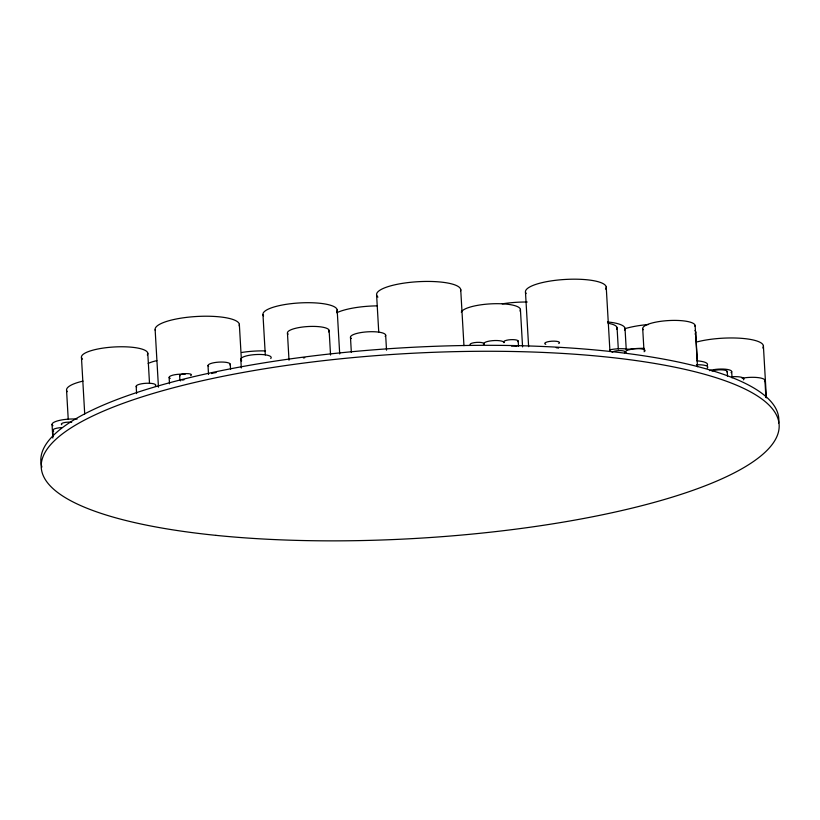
<?xml version="1.0" encoding="UTF-8"?>
<svg xmlns="http://www.w3.org/2000/svg" width="820" height="820" viewBox="0 0 820 820"><rect width="100%" height="100%" fill="white"/><g stroke="black" fill="none" stroke-linecap="round" stroke-linejoin="round"><path stroke-width="1.23" d="M763.389 345.784L766.392 397.813M764.927 380.347L765.921 397.567M731.686 371.501L732.055 377.866M727.248 371.46L727.524 376.298M695.657 331.874L697.348 361.189M695.124 325.448L697.502 366.724M642.716 328.82L643.946 350.078M625.014 328.338L626.255 349.812M617.07 327.672L618.3 349.043M606.226 286.969L609.957 351.616M525.476 292.156L528.623 346.665M520.413 309.396L522.576 346.88M518.209 341.028L518.517 346.378M460.717 289.542L463.956 345.671M385.656 335.093L386.527 350.181M376.606 294.944L378.737 331.936M350.478 337.358L351.349 352.446M337.163 309.847L339.705 353.953M329.127 330.419L330.552 355.029M287.451 333.094L289.009 360.164M262.974 314.613L265.301 354.937M239.348 324.33L241.48 361.333M240.813 359.334L241.305 367.975M230.276 364.183L230.563 369.246M208.013 365.617L208.526 374.463M179.631 375.519L179.908 380.295M169.135 377.436L169.504 383.78M155.144 329.742L158.455 387.153M147.774 353.164L149.506 383.309M136.181 386.374L136.602 393.61M81.457 357.428L84.716 413.936M66.563 390.34L68.244 419.502M52.787 430.326L53.136 436.373M52.049 424.555L52.828 438.054M41.902 467.062A369.574 92.537 -3.3 0 1 401.431 347.916A369.574 92.537 -3.3 0 1 778.662 423.038M695.001 330.429A41.656 10.434 -3.3 0 1 695.073 334.13M625.609 328.471A41.656 10.434 -3.3 0 1 648.466 324.494M67.178 391.683A38.724 9.697 -3.3 0 1 82.994 381.115M526.122 293.56A40.467 10.137 -3.3 0 1 565.656 279.425A40.467 10.137 -3.3 0 1 605.652 289.163M607.507 321.952A35.557 8.897 -3.3 0 1 624.512 330.265M155.369 330.481A42.199 10.568 -3.3 0 1 197.036 316.469A42.199 10.568 -3.3 0 1 239.163 325.858M377.928 297.106A42.158 10.557 -3.3 0 1 415.453 281.875A42.158 10.557 -3.3 0 1 460.532 291.059M82.502 359.129A33.241 8.323 -3.3 0 1 113.262 347.034A33.241 8.323 -3.3 0 1 147.303 354.968M336.723 312.768A39.165 9.809 -3.3 0 1 377.21 305.87M697.215 341.858A40.651 10.178 -3.3 0 1 743.371 338.486A40.651 10.178 -3.3 0 1 762.815 347.987M643.136 329.732A26.261 6.58 -3.3 0 1 667.859 320.61A26.261 6.58 -3.3 0 1 695.011 326.401M148.174 363.444A30.053 7.523 -3.3 0 1 156.825 360.626M461.281 312.143A29.704 7.441 -3.3 0 1 494.849 303.707A29.704 7.441 -3.3 0 1 519.993 311.016M241.808 352.457A34.009 8.518 -3.3 0 1 265.516 350.929M626.89 349.781A20.91 5.238 -3.3 0 1 644.13 348.356M263.568 315.905A37.187 9.307 -3.3 0 1 299.884 302.918A37.187 9.307 -3.3 0 1 336.641 311.866M502.281 303.841A39.657 9.932 -3.3 0 1 527.209 302.016M303.38 357.92A20.889 5.227 -3.3 0 1 304.804 357.735M288.107 334.16A20.889 5.227 -3.3 0 1 308.187 326.524A20.889 5.227 -3.3 0 1 328.523 331.926M511.516 346.071A7.308 1.835 -3.3 0 1 516.948 346.45M504.197 342.575A7.308 1.835 -3.3 0 1 510.624 339.685A7.308 1.835 -3.3 0 1 517.851 341.694M612.048 352.252A6.683 1.671 -3.3 0 1 620.822 350.611A6.683 1.671 -3.3 0 1 624.502 352.723M351.39 338.547A17.63 4.418 -3.3 0 1 367.35 331.844A17.63 4.418 -3.3 0 1 385.144 336.374M697.113 360.861A18.727 4.694 -3.3 0 1 707.24 365.341M180.41 380.849A5.935 1.486 -3.3 0 1 180.789 380.634M182.501 380.08A5.935 1.486 -3.3 0 1 184.008 379.803M179.939 375.919A5.935 1.486 -3.3 0 1 186.16 373.623A5.935 1.486 -3.3 0 1 190.671 375.611M607.989 323.234A28.31 7.083 -3.3 0 1 616.671 329.209M742.059 378.215A15.785 3.956 -3.3 0 1 759.012 377.733A15.785 3.956 -3.3 0 1 764.466 381.495M609.557 349.904A14.75 3.69 -3.3 0 1 630.067 349.699M211.539 373.561A11.152 2.798 -3.3 0 1 216.162 372.557M208.598 366.366A11.152 2.798 -3.3 0 1 218.694 362.132A11.152 2.798 -3.3 0 1 229.948 364.992M241.603 360.369A15.221 3.813 -3.3 0 1 255.379 354.578A15.221 3.813 -3.3 0 1 270.743 358.494M61.818 424.709A6.386 1.599 -3.3 0 1 63.847 422.71A6.386 1.599 -3.3 0 1 71.668 422.31M626.213 352.395A9.707 2.429 -3.3 0 1 636.033 348.664A9.707 2.429 -3.3 0 1 644.079 351.729M709.454 370.65A12.833 3.218 -3.3 0 1 725.362 369.195A12.833 3.218 -3.3 0 1 731.061 372.669M170.232 378.42A10.199 2.552 -3.3 0 1 172.61 375.211A10.199 2.552 -3.3 0 1 185.084 374.361M711.955 371.029A8.6 2.152 -3.3 0 1 722.471 369.871A8.6 2.152 -3.3 0 1 726.991 372.085M52.951 425.723A17.404 4.356 -3.3 0 1 57.964 420.773A17.404 4.356 -3.3 0 1 77.111 419.112M696.436 364.818A11.726 2.931 -3.3 0 1 707.199 368.088M484.384 344.39A9.994 2.501 -3.3 0 1 492.379 340.679A9.994 2.501 -3.3 0 1 503.818 342.616M53.71 431.156A8.6 2.152 -3.3 0 1 61.633 427.599M731.44 376.78A11.295 2.829 -3.3 0 1 743.422 379.824M136.694 387.04A9.819 2.46 -3.3 0 1 145.929 383.288A9.819 2.46 -3.3 0 1 155.298 386.005M556.237 347.711A7.421 1.855 -3.3 0 1 558.553 348.121M545.771 344.349A7.421 1.855 -3.3 0 1 551.819 341.202A7.421 1.855 -3.3 0 1 558.758 343.518M470.567 345.128A6.96 1.742 -3.3 0 1 476.932 342.36A6.96 1.742 -3.3 0 1 483.4 344.42M215.926 535.357A369.574 92.537 -3.3 0 0 779 428.993A369.574 92.537 -3.3 0 0 235.596 373.848A369.574 92.537 -3.3 0 0 215.926 535.357"/></g></svg>
